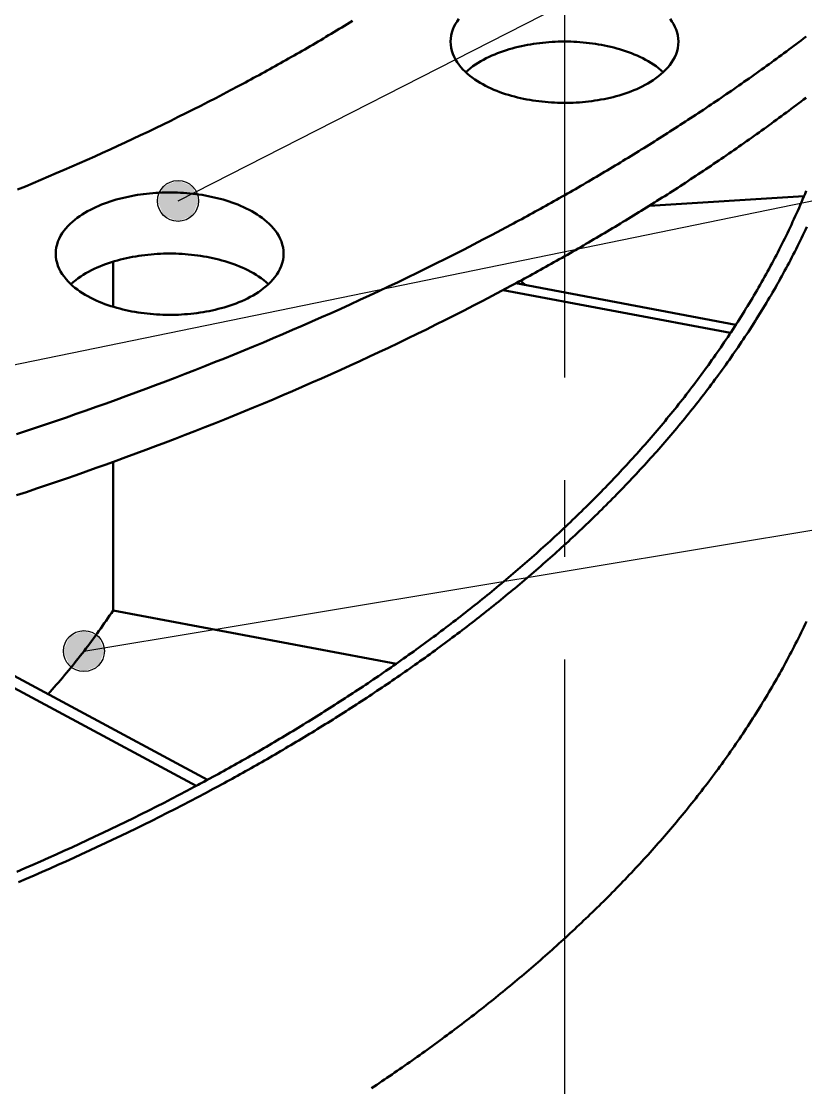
# Model space of a CAD drawing. Header units: millimetres. Extents: x 0 to 841, y 0 to 594.
# Drawn here: x 390.41 to 421.03, y 305.58 to 347.21 of the extents above; entities that cross this region are included whole.
import ezdxf

# ---------------------------------------------------------------- set-up
doc = ezdxf.new("R2010")
doc.units = ezdxf.units.MM
doc.linetypes.add('EJE', pattern=[31, 20, -4, 3, -4])
for name, color, linetype, lineweight in [('ACH', 7, 'CONTINUOUS', 13), ('COTA', 7, 'CONTINUOUS', 25), ('EJE', 7, 'EJE', 25), ('VIS', 7, 'CONTINUOUS', 50)]:
    doc.layers.add(name, color=color, linetype=linetype, lineweight=lineweight)

msp = doc.modelspace()

# ---------------------------------------------------------------- hatches: boundary and pattern name
at = {"layer": 'ACH'}
h = msp.add_hatch(color=7, dxfattribs=at)
h.dxf.hatch_style = 1
h.paths.add_polyline_path([(397.326, 340.199), (397.092, 340.765), (396.526, 340.999), (395.96, 340.765), (395.726, 340.199), (395.96, 339.633), (396.526, 339.399), (397.092, 339.633)])
h = msp.add_hatch(color=7, dxfattribs=at)
h.dxf.hatch_style = 1
h.paths.add_polyline_path([(393.651, 322.623), (393.417, 323.189), (392.851, 323.423), (392.286, 323.189), (392.051, 322.623), (392.286, 322.057), (392.851, 321.823), (393.417, 322.057)])

# ---------------------------------------------------------------- linework, layer by layer
at = {"layer": 'COTA'}
for p, q in [((396.526, 340.199), (445.563, 365.199)), ((357.929, 327.177), (432.26, 342.463)), ((392.851, 322.623), (441.128, 330.65))]:
    msp.add_line(p, q, dxfattribs=at)
for centre in [(396.526, 340.199), (392.851, 322.623)]:
    msp.add_circle(centre, 0.8, dxfattribs=at)
at = {"layer": 'EJE'}
msp.add_line((411.615, 415.301), (411.615, 293.868), dxfattribs=at)
at = {"layer": 'VIS'}
for points in [[(399.158, 344.827), (399.265, 344.884), (399.37, 344.941), (399.476, 344.998), (399.582, 345.056), (399.688, 345.113), (399.793, 345.171), (399.899, 345.229), (400.004, 345.287), (400.11, 345.345), (400.215, 345.404), (400.32, 345.462), (400.425, 345.521), (400.531, 345.58), (400.635, 345.639), (400.74, 345.698), (400.845, 345.757), (400.95, 345.817), (401.054, 345.876), (401.159, 345.936), (401.263, 345.996), (401.368, 346.056), (401.472, 346.116), (401.576, 346.176), (401.68, 346.237), (401.784, 346.297), (401.888, 346.358), (401.992, 346.419), (402.096, 346.48), (402.199, 346.542), (402.303, 346.603), (402.406, 346.665), (402.51, 346.726), (402.613, 346.788), (402.716, 346.85), (402.819, 346.912), (402.922, 346.975), (403.025, 347.037), (403.128, 347.1), (403.23, 347.163), (403.333, 347.226)], [(399.158, 344.827), (399.265, 344.884), (399.37, 344.941), (399.476, 344.998), (399.582, 345.056), (399.688, 345.113), (399.793, 345.171), (399.899, 345.229), (400.004, 345.287), (400.11, 345.345), (400.215, 345.404), (400.32, 345.462), (400.425, 345.521), (400.531, 345.58), (400.635, 345.639), (400.74, 345.698), (400.845, 345.757), (400.95, 345.817), (401.054, 345.876), (401.159, 345.936), (401.263, 345.996), (401.368, 346.056), (401.472, 346.116), (401.576, 346.176), (401.68, 346.237), (401.784, 346.297), (401.888, 346.358), (401.992, 346.419), (402.096, 346.48), (402.199, 346.542), (402.303, 346.603), (402.406, 346.665), (402.51, 346.726), (402.613, 346.788), (402.716, 346.85), (402.819, 346.912), (402.922, 346.975), (403.025, 347.037), (403.128, 347.1), (403.23, 347.163), (403.333, 347.226)], [(407.166, 346.416), (407.171, 346.536), (407.188, 346.656), (407.216, 346.773), (407.254, 346.888), (407.3, 346.999), (407.356, 347.106), (407.419, 347.209), (407.488, 347.308)], [(415.742, 347.308), (415.811, 347.209), (415.874, 347.106), (415.929, 346.999), (415.976, 346.888), (416.014, 346.773), (416.041, 346.656), (416.058, 346.536), (416.064, 346.416)], [(414.761, 344.727), (414.653, 344.671), (414.544, 344.618), (414.433, 344.567), (414.321, 344.52), (414.208, 344.475), (414.095, 344.432), (413.98, 344.392), (413.864, 344.355), (413.748, 344.319), (413.631, 344.286), (413.514, 344.255), (413.396, 344.227), (413.277, 344.2), (413.158, 344.175), (413.039, 344.153), (412.919, 344.132), (412.799, 344.113), (412.679, 344.096), (412.558, 344.081), (412.438, 344.068), (412.317, 344.057), (412.195, 344.047), (412.074, 344.04), (411.953, 344.034), (411.831, 344.03), (411.71, 344.027), (411.589, 344.027), (411.467, 344.028), (411.346, 344.031), (411.224, 344.036), (411.103, 344.043), (410.982, 344.051), (410.861, 344.061), (410.74, 344.074), (410.619, 344.088), (410.499, 344.103), (410.379, 344.121), (410.259, 344.141), (410.139, 344.162), (410.02, 344.186), (409.901, 344.211), (409.783, 344.239), (409.665, 344.269), (409.548, 344.3), (409.431, 344.334), (409.315, 344.371), (409.2, 344.409), (409.086, 344.45), (408.972, 344.494), (408.86, 344.54), (408.749, 344.589), (408.639, 344.64), (408.53, 344.694), (408.423, 344.752), (408.317, 344.812), (408.214, 344.876), (408.112, 344.943), (408.014, 345.013), (407.917, 345.087), (407.824, 345.165), (407.735, 345.247), (407.649, 345.333), (407.568, 345.423), (407.492, 345.518), (407.422, 345.617), (407.358, 345.721), (407.302, 345.829), (407.255, 345.941), (407.217, 346.056), (407.189, 346.174), (407.172, 346.294), (407.166, 346.416)], [(407.76, 345.223), (407.85, 345.304), (407.944, 345.381), (408.041, 345.454), (408.14, 345.523), (408.242, 345.589), (408.346, 345.651), (408.452, 345.711), (408.559, 345.767), (408.668, 345.821), (408.778, 345.871), (408.889, 345.919), (409.002, 345.964), (409.115, 346.007), (409.23, 346.047), (409.345, 346.085), (409.461, 346.121), (409.577, 346.154), (409.694, 346.186), (409.812, 346.215), (409.93, 346.242), (410.049, 346.267), (410.168, 346.29), (410.287, 346.311), (410.407, 346.33), (410.527, 346.347), (410.647, 346.363), (410.768, 346.376), (410.888, 346.388), (411.009, 346.397), (411.13, 346.405), (411.251, 346.412), (411.372, 346.416), (411.494, 346.419), (411.615, 346.42), (411.736, 346.419), (411.857, 346.416), (411.978, 346.412), (412.099, 346.405), (412.22, 346.397), (412.341, 346.388), (412.462, 346.376), (412.582, 346.363), (412.703, 346.347), (412.823, 346.33), (412.942, 346.311), (413.062, 346.29), (413.181, 346.267), (413.299, 346.242), (413.418, 346.215), (413.535, 346.186), (413.652, 346.154), (413.769, 346.121), (413.885, 346.085), (414, 346.047), (414.114, 346.007), (414.228, 345.964), (414.34, 345.919), (414.452, 345.871), (414.562, 345.821), (414.671, 345.767), (414.778, 345.711), (414.884, 345.651), (414.987, 345.589), (415.089, 345.523), (415.189, 345.454), (415.286, 345.381), (415.379, 345.304), (415.47, 345.223)], [(409.521, 339.263), (409.627, 339.32), (409.733, 339.377), (409.838, 339.434), (409.944, 339.491), (410.049, 339.548), (410.155, 339.606), (410.26, 339.664), (410.365, 339.721), (410.47, 339.779), (410.575, 339.837), (410.68, 339.895), (410.785, 339.953), (410.89, 340.012), (410.995, 340.07), (411.1, 340.129), (411.204, 340.188), (411.309, 340.247), (411.413, 340.306), (411.518, 340.365), (411.622, 340.424), (411.727, 340.483), (411.831, 340.543), (411.935, 340.602), (412.039, 340.662), (412.143, 340.722), (412.247, 340.782), (412.351, 340.842), (412.454, 340.903), (412.558, 340.963), (412.662, 341.024), (412.765, 341.084), (412.869, 341.145), (412.972, 341.206), (413.075, 341.267), (413.179, 341.329), (413.282, 341.39), (413.385, 341.452), (413.488, 341.513), (413.591, 341.575), (413.693, 341.637), (413.796, 341.699), (413.899, 341.761), (414.001, 341.823), (414.104, 341.886), (414.206, 341.949), (414.308, 342.011), (414.411, 342.074), (414.513, 342.137), (414.615, 342.2), (414.717, 342.264), (414.819, 342.327), (414.921, 342.391), (415.022, 342.454), (415.124, 342.518), (415.225, 342.582), (415.327, 342.646), (415.428, 342.71), (415.53, 342.775), (415.631, 342.839), (415.732, 342.904), (415.833, 342.969), (415.934, 343.034), (416.035, 343.099), (416.135, 343.164), (416.236, 343.229), (416.336, 343.295), (416.437, 343.361), (416.537, 343.426), (416.638, 343.492), (416.738, 343.558), (416.838, 343.625), (416.938, 343.691), (417.038, 343.758), (417.138, 343.824), (417.237, 343.891), (417.337, 343.958), (417.436, 344.025), (417.536, 344.092), (417.635, 344.16), (417.734, 344.227), (417.833, 344.295), (417.932, 344.363), (418.031, 344.431), (418.13, 344.499), (418.229, 344.567), (418.328, 344.635), (418.426, 344.704), (418.524, 344.773), (418.623, 344.841), (418.721, 344.91), (418.819, 344.979), (418.917, 345.049), (419.015, 345.118), (419.113, 345.188), (419.21, 345.258), (419.308, 345.327), (419.405, 345.397), (419.503, 345.468), (419.6, 345.538), (419.697, 345.608), (419.794, 345.679), (419.891, 345.75), (419.988, 345.821), (420.085, 345.892), (420.181, 345.963), (420.278, 346.034), (420.374, 346.106), (420.47, 346.178), (420.566, 346.25), (420.662, 346.322), (420.758, 346.394), (420.854, 346.466), (420.95, 346.538), (421.045, 346.611)], [(416.064, 346.416), (416.058, 346.291), (416.04, 346.168), (416.011, 346.047), (415.971, 345.93), (415.921, 345.816), (415.863, 345.706), (415.797, 345.6), (415.724, 345.5), (415.645, 345.404), (415.561, 345.312), (415.472, 345.225), (415.379, 345.142), (415.283, 345.064), (415.183, 344.989), (415.081, 344.918), (414.976, 344.851), (414.869, 344.787), (414.761, 344.727)], [(390.262, 340.64), (390.565, 340.766), (390.867, 340.892), (391.17, 341.019), (391.472, 341.147), (391.773, 341.276), (392.074, 341.406), (392.375, 341.537), (392.675, 341.669), (392.975, 341.802), (393.274, 341.936), (393.573, 342.071), (393.871, 342.207), (394.169, 342.343), (394.467, 342.481), (394.764, 342.62), (395.06, 342.76), (395.356, 342.901), (395.652, 343.043), (395.947, 343.186), (396.242, 343.33), (396.536, 343.475), (396.829, 343.621), (397.122, 343.768), (397.415, 343.916), (397.707, 344.065), (397.998, 344.215), (398.289, 344.366), (398.58, 344.519), (398.869, 344.672), (399.158, 344.827)], [(390.262, 340.64), (390.565, 340.766), (390.867, 340.892), (391.17, 341.019), (391.472, 341.147), (391.773, 341.276), (392.074, 341.406), (392.375, 341.537), (392.675, 341.669), (392.975, 341.802), (393.274, 341.936), (393.573, 342.071), (393.871, 342.207), (394.169, 342.343), (394.467, 342.481), (394.764, 342.62), (395.06, 342.76), (395.356, 342.901), (395.652, 343.043), (395.947, 343.186), (396.242, 343.33), (396.536, 343.475), (396.829, 343.621), (397.122, 343.768), (397.415, 343.916), (397.707, 344.065), (397.998, 344.215), (398.289, 344.366), (398.58, 344.519), (398.869, 344.672), (399.158, 344.827)], [(409.521, 336.879), (409.627, 336.935), (409.733, 336.992), (409.838, 337.049), (409.944, 337.107), (410.049, 337.164), (410.155, 337.221), (410.26, 337.279), (410.365, 337.337), (410.47, 337.395), (410.575, 337.453), (410.68, 337.511), (410.785, 337.569), (410.89, 337.627), (410.995, 337.686), (411.1, 337.744), (411.204, 337.803), (411.309, 337.862), (411.413, 337.921), (411.518, 337.98), (411.622, 338.039), (411.727, 338.099), (411.831, 338.158), (411.935, 338.218), (412.039, 338.278), (412.143, 338.338), (412.247, 338.398), (412.351, 338.458), (412.454, 338.518), (412.558, 338.579), (412.662, 338.639), (412.765, 338.7), (412.869, 338.761), (412.972, 338.822), (413.075, 338.883), (413.179, 338.944), (413.282, 339.006), (413.385, 339.067), (413.488, 339.129), (413.591, 339.19), (413.693, 339.252), (413.796, 339.314), (413.899, 339.377), (414.001, 339.439), (414.104, 339.501), (414.206, 339.564), (414.308, 339.627), (414.411, 339.69), (414.513, 339.753), (414.615, 339.816), (414.717, 339.879), (414.819, 339.942), (414.921, 340.006), (415.022, 340.07), (415.124, 340.134), (415.225, 340.198), (415.327, 340.262), (415.428, 340.326), (415.53, 340.39), (415.631, 340.455), (415.732, 340.519), (415.833, 340.584), (415.934, 340.649), (416.035, 340.714), (416.135, 340.78), (416.236, 340.845), (416.336, 340.91), (416.437, 340.976), (416.537, 341.042), (416.638, 341.108), (416.738, 341.174), (416.838, 341.24), (416.938, 341.307), (417.038, 341.373), (417.138, 341.44), (417.237, 341.506), (417.337, 341.573), (417.436, 341.64), (417.536, 341.708), (417.635, 341.775), (417.734, 341.843), (417.833, 341.91), (417.932, 341.978), (418.031, 342.046), (418.13, 342.114), (418.229, 342.182), (418.328, 342.251), (418.426, 342.319), (418.524, 342.388), (418.623, 342.457), (418.721, 342.526), (418.819, 342.595), (418.917, 342.664), (419.015, 342.734), (419.113, 342.803), (419.21, 342.873), (419.308, 342.943), (419.405, 343.013), (419.503, 343.083), (419.6, 343.153), (419.697, 343.224), (419.794, 343.295), (419.891, 343.365), (419.988, 343.436), (420.085, 343.507), (420.181, 343.579), (420.278, 343.65), (420.374, 343.721), (420.47, 343.793), (420.566, 343.865), (420.662, 343.937), (420.758, 344.009), (420.854, 344.081), (420.95, 344.154), (421.045, 344.227)], [(397.456, 317.48), (397.562, 317.537), (397.668, 317.594), (397.773, 317.651), (397.879, 317.709), (397.985, 317.766), (398.09, 317.824), (398.196, 317.882), (398.301, 317.94), (398.406, 317.998), (398.511, 318.057), (398.616, 318.115), (398.721, 318.174), (398.826, 318.232), (398.931, 318.291), (399.036, 318.351), (399.14, 318.41), (399.245, 318.469), (399.349, 318.529), (399.454, 318.588), (399.558, 318.648), (399.662, 318.708), (399.766, 318.769), (399.87, 318.829), (399.974, 318.89), (400.078, 318.95), (400.182, 319.011), (400.285, 319.072), (400.389, 319.133), (400.492, 319.194), (400.596, 319.256), (400.699, 319.318), (400.802, 319.379), (400.905, 319.441), (401.008, 319.503), (401.111, 319.566), (401.214, 319.628), (401.316, 319.691), (401.419, 319.754), (401.521, 319.817), (401.624, 319.88), (401.726, 319.943), (401.828, 320.006), (401.93, 320.07), (402.032, 320.134), (402.134, 320.198), (402.236, 320.262), (402.337, 320.326), (402.439, 320.39), (402.54, 320.455), (402.642, 320.52), (402.743, 320.585), (402.844, 320.65), (402.945, 320.715), (403.046, 320.78), (403.147, 320.846), (403.247, 320.912), (403.348, 320.978), (403.448, 321.044), (403.549, 321.11), (403.649, 321.177), (403.749, 321.243), (403.849, 321.31), (403.949, 321.377), (404.049, 321.444), (404.148, 321.511), (404.248, 321.579), (404.347, 321.647), (404.446, 321.714), (404.546, 321.783), (404.645, 321.851), (404.743, 321.919), (404.842, 321.988), (404.941, 322.056), (405.04, 322.125), (405.138, 322.194), (405.236, 322.264), (405.334, 322.333), (405.432, 322.403), (405.53, 322.472), (405.628, 322.542), (405.726, 322.612), (405.823, 322.683), (405.921, 322.753), (406.018, 322.824), (406.115, 322.895), (406.212, 322.966), (406.309, 323.037), (406.406, 323.109), (406.502, 323.18), (406.599, 323.252), (406.695, 323.324), (406.792, 323.396), (406.888, 323.468), (406.983, 323.541), (407.079, 323.614), (407.175, 323.686), (407.27, 323.76), (407.366, 323.833), (407.461, 323.906), (407.556, 323.98), (407.651, 324.054), (407.746, 324.128), (407.84, 324.202), (407.935, 324.276), (408.029, 324.351), (408.123, 324.426), (408.217, 324.501), (408.311, 324.576), (408.405, 324.651), (408.499, 324.727), (408.592, 324.802), (408.685, 324.878), (408.778, 324.954), (408.871, 325.031), (408.964, 325.107), (409.057, 325.184), (409.149, 325.261), (409.242, 325.338), (409.334, 325.415), (409.426, 325.492), (409.517, 325.57), (409.609, 325.648), (409.701, 325.726), (409.792, 325.804), (409.883, 325.883), (409.974, 325.961), (410.065, 326.04), (410.155, 326.119), (410.246, 326.198), (410.336, 326.278), (410.426, 326.357), (410.516, 326.437), (410.606, 326.517), (410.696, 326.597), (410.785, 326.678), (410.874, 326.758), (410.963, 326.839), (411.052, 326.92), (411.141, 327.001), (411.229, 327.083), (411.317, 327.165), (411.406, 327.246), (411.493, 327.328), (411.581, 327.411), (411.669, 327.493), (411.756, 327.576), (411.843, 327.659), (411.93, 327.742), (412.017, 327.825), (412.103, 327.909), (412.19, 327.992), (412.276, 328.076), (412.362, 328.16), (412.448, 328.245), (412.533, 328.329), (412.618, 328.414), (412.703, 328.499), (412.788, 328.584), (412.873, 328.669), (412.958, 328.755), (413.042, 328.841), (413.126, 328.927), (413.21, 329.013), (413.293, 329.099), (413.377, 329.186), (413.46, 329.273), (413.543, 329.36), (413.626, 329.447), (413.708, 329.534), (413.79, 329.622), (413.872, 329.71), (413.954, 329.798), (414.036, 329.886), (414.117, 329.975), (414.198, 330.064), (414.279, 330.153), (414.36, 330.242), (414.44, 330.331), (414.521, 330.421), (414.6, 330.511), (414.68, 330.601), (414.76, 330.691), (414.839, 330.782), (414.918, 330.872), (414.996, 330.963), (415.075, 331.054), (415.153, 331.146), (415.231, 331.237), (415.309, 331.329), (415.386, 331.421), (415.463, 331.513), (415.54, 331.606), (415.617, 331.698), (415.693, 331.791), (415.769, 331.884), (415.845, 331.978), (415.921, 332.071), (415.996, 332.165), (416.071, 332.259), (416.146, 332.353), (416.22, 332.448), (416.294, 332.542), (416.368, 332.637), (416.442, 332.732), (416.515, 332.827), (416.588, 332.923), (416.661, 333.019), (416.734, 333.115), (416.806, 333.211), (416.878, 333.307), (416.949, 333.404), (417.02, 333.501), (417.091, 333.598), (417.162, 333.695), (417.233, 333.792), (417.303, 333.89), (417.372, 333.988), (417.442, 334.086), (417.511, 334.185), (417.58, 334.283), (417.648, 334.382), (417.717, 334.481), (417.784, 334.58), (417.852, 334.68), (417.919, 334.779), (417.986, 334.879), (418.053, 334.98), (418.119, 335.08), (418.185, 335.18), (418.25, 335.281), (418.316, 335.382), (418.381, 335.483), (418.445, 335.585), (418.509, 335.687), (418.573, 335.788), (418.637, 335.891), (418.7, 335.993), (418.763, 336.095), (418.825, 336.198), (418.887, 336.301), (418.949, 336.404), (419.01, 336.508), (419.071, 336.611), (419.132, 336.715), (419.192, 336.819), (419.252, 336.923), (419.312, 337.028), (419.371, 337.133), (419.43, 337.237), (419.488, 337.343), (419.546, 337.448), (419.604, 337.553), (419.661, 337.659), (419.718, 337.765), (419.775, 337.871), (419.831, 337.978), (419.886, 338.084), (419.942, 338.191), (419.997, 338.298), (420.051, 338.405), (420.105, 338.512), (420.159, 338.62), (420.212, 338.728), (420.265, 338.836), (420.318, 338.944), (420.37, 339.052), (420.421, 339.161), (420.473, 339.27), (420.523, 339.379), (420.574, 339.488), (420.624, 339.597), (420.673, 339.707), (420.722, 339.817), (420.771, 339.927), (420.819, 340.037), (420.867, 340.147), (420.914, 340.258), (420.961, 340.368), (421.008, 340.479), (421.054, 340.59)], [(391.751, 338.139), (391.756, 338.26), (391.773, 338.379), (391.801, 338.497), (391.838, 338.611), (391.885, 338.723), (391.941, 338.83), (392.003, 338.933), (392.073, 339.032), (392.148, 339.126), (392.228, 339.216), (392.313, 339.302), (392.402, 339.384), (392.494, 339.461), (392.59, 339.535), (392.688, 339.606), (392.788, 339.673), (392.891, 339.736), (392.996, 339.796), (393.102, 339.854), (393.21, 339.908), (393.319, 339.96), (393.429, 340.008), (393.541, 340.054), (393.653, 340.098), (393.767, 340.139), (393.881, 340.178), (393.996, 340.214), (394.112, 340.249), (394.229, 340.281), (394.345, 340.311), (394.463, 340.338), (394.581, 340.364), (394.699, 340.388), (394.818, 340.41), (394.937, 340.43), (395.056, 340.448), (395.176, 340.464), (395.296, 340.478), (395.416, 340.49), (395.536, 340.501), (395.657, 340.51), (395.777, 340.517), (395.898, 340.522), (396.018, 340.526), (396.139, 340.528), (396.26, 340.528), (396.381, 340.526), (396.501, 340.522), (396.622, 340.517), (396.742, 340.51), (396.863, 340.501), (396.983, 340.49), (397.103, 340.478), (397.223, 340.464), (397.343, 340.448), (397.462, 340.43), (397.581, 340.41), (397.7, 340.388), (397.818, 340.364), (397.936, 340.338), (398.054, 340.311), (398.17, 340.281), (398.287, 340.249), (398.403, 340.214), (398.518, 340.178), (398.632, 340.139), (398.746, 340.098), (398.858, 340.054), (398.97, 340.008), (399.08, 339.96), (399.189, 339.908), (399.297, 339.854), (399.403, 339.796), (399.508, 339.736), (399.611, 339.673), (399.711, 339.606), (399.809, 339.535), (399.905, 339.461), (399.997, 339.384), (400.086, 339.302), (400.171, 339.216), (400.251, 339.126), (400.326, 339.032), (400.396, 338.933), (400.458, 338.83), (400.514, 338.723), (400.561, 338.611), (400.598, 338.497), (400.626, 338.379), (400.643, 338.26), (400.648, 338.139)], [(414.931, 340.013), (420.965, 340.378)], [(390.215, 331.09), (390.606, 331.219), (390.996, 331.349), (391.386, 331.481), (391.776, 331.614), (392.165, 331.748), (392.554, 331.883), (392.942, 332.019), (393.33, 332.156), (393.718, 332.295), (394.105, 332.435), (394.492, 332.576), (394.878, 332.718), (395.264, 332.861), (395.649, 333.006), (396.034, 333.151), (396.418, 333.298), (396.802, 333.447), (397.186, 333.596), (397.569, 333.747), (397.952, 333.899), (398.334, 334.052), (398.715, 334.206), (399.096, 334.362), (399.477, 334.519), (399.857, 334.677), (400.236, 334.837), (400.615, 334.998), (400.993, 335.16), (401.371, 335.323), (401.748, 335.488), (402.125, 335.654), (402.501, 335.821), (402.876, 335.99), (403.251, 336.16), (403.625, 336.332), (403.999, 336.504), (404.372, 336.678), (404.744, 336.854), (405.116, 337.031), (405.487, 337.209), (405.857, 337.389), (406.227, 337.57), (406.596, 337.752), (406.964, 337.936), (407.332, 338.121), (407.699, 338.308), (408.065, 338.496), (408.43, 338.686), (408.795, 338.877), (409.158, 339.069), (409.521, 339.263)], [(397.9, 317.242), (398.006, 317.299), (398.112, 317.356), (398.217, 317.413), (398.323, 317.47), (398.429, 317.528), (398.534, 317.586), (398.639, 317.643), (398.745, 317.701), (398.85, 317.759), (398.955, 317.818), (399.06, 317.876), (399.165, 317.935), (399.27, 317.994), (399.375, 318.052), (399.479, 318.112), (399.584, 318.171), (399.688, 318.23), (399.793, 318.29), (399.897, 318.349), (400.001, 318.409), (400.105, 318.469), (400.21, 318.529), (400.314, 318.59), (400.417, 318.65), (400.521, 318.711), (400.625, 318.771), (400.728, 318.832), (400.832, 318.893), (400.935, 318.955), (401.039, 319.016), (401.142, 319.078), (401.245, 319.139), (401.348, 319.201), (401.451, 319.263), (401.554, 319.326), (401.657, 319.388), (401.759, 319.451), (401.862, 319.513), (401.964, 319.576), (402.067, 319.639), (402.169, 319.702), (402.271, 319.766), (402.373, 319.829), (402.475, 319.893), (402.577, 319.957), (402.679, 320.021), (402.78, 320.085), (402.882, 320.149), (402.983, 320.214), (403.084, 320.278), (403.186, 320.343), (403.287, 320.408), (403.388, 320.473), (403.489, 320.539), (403.589, 320.604), (403.69, 320.67), (403.791, 320.736), (403.891, 320.802), (403.991, 320.868), (404.092, 320.934), (404.192, 321.001), (404.292, 321.067), (404.392, 321.134), (404.491, 321.201), (404.591, 321.269), (404.69, 321.336), (404.79, 321.403), (404.889, 321.471), (404.988, 321.539), (405.087, 321.607), (405.186, 321.675), (405.285, 321.744), (405.384, 321.812), (405.482, 321.881), (405.581, 321.95), (405.679, 322.019), (405.777, 322.089), (405.876, 322.158), (405.973, 322.228), (406.071, 322.297), (406.169, 322.367), (406.267, 322.438), (406.364, 322.508), (406.461, 322.579), (406.559, 322.649), (406.656, 322.72), (406.753, 322.791), (406.849, 322.863), (406.946, 322.934), (407.042, 323.006), (407.139, 323.077), (407.235, 323.149), (407.331, 323.222), (407.427, 323.294), (407.523, 323.366), (407.619, 323.439), (407.714, 323.512), (407.81, 323.585), (407.905, 323.658), (408, 323.732), (408.095, 323.805), (408.19, 323.879), (408.285, 323.953), (408.379, 324.028), (408.474, 324.102), (408.568, 324.176), (408.662, 324.251), (408.756, 324.326), (408.85, 324.401), (408.943, 324.477), (409.037, 324.552), (409.13, 324.628), (409.223, 324.704), (409.317, 324.78), (409.409, 324.856), (409.502, 324.933), (409.595, 325.009), (409.687, 325.086), (409.779, 325.163), (409.871, 325.24), (409.963, 325.318), (410.055, 325.396), (410.147, 325.473), (410.238, 325.551), (410.329, 325.63), (410.421, 325.708), (410.511, 325.787), (410.602, 325.865), (410.693, 325.944), (410.783, 326.024), (410.873, 326.103), (410.963, 326.183), (411.053, 326.262), (411.143, 326.342), (411.233, 326.423), (411.322, 326.503), (411.411, 326.583), (411.5, 326.664), (411.589, 326.745), (411.678, 326.826), (411.766, 326.908), (411.854, 326.989), (411.942, 327.071), (412.03, 327.153), (412.118, 327.235), (412.205, 327.318), (412.293, 327.4), (412.38, 327.483), (412.467, 327.566), (412.554, 327.649), (412.64, 327.733), (412.726, 327.816), (412.813, 327.9), (412.898, 327.984), (412.984, 328.069), (413.07, 328.153), (413.155, 328.238), (413.24, 328.323), (413.325, 328.408), (413.41, 328.493), (413.494, 328.578), (413.579, 328.664), (413.663, 328.75), (413.746, 328.836), (413.83, 328.922), (413.914, 329.009), (413.997, 329.096), (414.08, 329.183), (414.162, 329.27), (414.245, 329.357), (414.327, 329.445), (414.409, 329.533), (414.491, 329.621), (414.573, 329.709), (414.654, 329.797), (414.735, 329.886), (414.816, 329.975), (414.897, 330.064), (414.978, 330.153), (415.058, 330.243), (415.138, 330.332), (415.217, 330.422), (415.297, 330.512), (415.376, 330.603), (415.455, 330.693), (415.534, 330.784), (415.613, 330.875), (415.691, 330.966), (415.769, 331.058), (415.847, 331.149), (415.924, 331.241), (416.001, 331.333), (416.078, 331.426), (416.155, 331.518), (416.231, 331.611), (416.308, 331.704), (416.384, 331.797), (416.459, 331.89), (416.535, 331.984), (416.61, 332.078), (416.685, 332.172), (416.759, 332.266), (416.834, 332.361), (416.908, 332.455), (416.981, 332.55), (417.055, 332.645), (417.128, 332.741), (417.201, 332.836), (417.273, 332.932), (417.346, 333.028), (417.418, 333.124), (417.49, 333.221), (417.561, 333.317), (417.632, 333.414), (417.703, 333.511), (417.773, 333.609), (417.844, 333.706), (417.914, 333.804), (417.983, 333.902), (418.053, 334), (418.122, 334.098), (418.19, 334.197), (418.259, 334.296), (418.327, 334.395), (418.395, 334.494), (418.462, 334.594), (418.529, 334.693), (418.596, 334.793), (418.662, 334.894), (418.728, 334.994), (418.794, 335.094), (418.86, 335.195), (418.925, 335.296), (418.99, 335.398), (419.054, 335.499), (419.118, 335.601), (419.182, 335.702), (419.245, 335.805), (419.308, 335.907), (419.371, 336.009), (419.434, 336.112), (419.496, 336.215), (419.557, 336.318), (419.619, 336.422), (419.679, 336.525), (419.74, 336.629), (419.8, 336.733), (419.86, 336.837), (419.92, 336.942), (419.979, 337.046), (420.037, 337.151), (420.096, 337.256), (420.154, 337.362), (420.211, 337.467), (420.269, 337.573), (420.325, 337.679), (420.382, 337.785), (420.438, 337.891), (420.494, 337.998), (420.549, 338.104), (420.604, 338.211), (420.658, 338.318), (420.712, 338.426), (420.766, 338.533), (420.819, 338.641), (420.872, 338.749), (420.925, 338.857), (420.977, 338.966), (421.028, 339.074), (421.08, 339.183)], [(399.345, 336.45), (399.238, 336.394), (399.128, 336.341), (399.018, 336.291), (398.906, 336.243), (398.793, 336.198), (398.679, 336.156), (398.565, 336.116), (398.449, 336.078), (398.333, 336.043), (398.216, 336.01), (398.098, 335.979), (397.98, 335.95), (397.862, 335.924), (397.743, 335.899), (397.624, 335.876), (397.504, 335.856), (397.384, 335.837), (397.264, 335.82), (397.143, 335.805), (397.022, 335.792), (396.901, 335.78), (396.78, 335.771), (396.659, 335.763), (396.538, 335.757), (396.416, 335.753), (396.295, 335.751), (396.173, 335.751), (396.052, 335.752), (395.93, 335.755), (395.809, 335.76), (395.688, 335.766), (395.566, 335.775), (395.445, 335.785), (395.325, 335.797), (395.204, 335.811), (395.083, 335.827), (394.963, 335.845), (394.843, 335.864), (394.724, 335.886), (394.605, 335.909), (394.486, 335.935), (394.368, 335.962), (394.25, 335.992), (394.133, 336.024), (394.016, 336.058), (393.9, 336.094), (393.785, 336.133), (393.67, 336.174), (393.557, 336.218), (393.445, 336.264), (393.333, 336.312), (393.223, 336.364), (393.115, 336.418), (393.008, 336.475), (392.902, 336.536), (392.799, 336.599), (392.697, 336.666), (392.598, 336.737), (392.502, 336.811), (392.409, 336.889), (392.319, 336.971), (392.234, 337.057), (392.152, 337.147), (392.076, 337.242), (392.006, 337.341), (391.943, 337.445), (391.887, 337.552), (391.839, 337.664), (391.801, 337.779), (391.773, 337.898), (391.756, 338.018), (391.751, 338.139)], [(392.344, 336.947), (392.435, 337.028), (392.529, 337.104), (392.626, 337.177), (392.725, 337.247), (392.827, 337.312), (392.931, 337.375), (393.036, 337.434), (393.144, 337.491), (393.252, 337.544), (393.363, 337.595), (393.474, 337.643), (393.586, 337.688), (393.7, 337.731), (393.814, 337.771), (393.929, 337.809), (394.045, 337.845), (394.162, 337.878), (394.279, 337.909), (394.397, 337.938), (394.515, 337.965), (394.633, 337.99), (394.752, 338.013), (394.872, 338.034), (394.992, 338.054), (395.112, 338.071), (395.232, 338.086), (395.352, 338.1), (395.473, 338.111), (395.594, 338.121), (395.715, 338.129), (395.836, 338.135), (395.957, 338.14), (396.078, 338.142), (396.2, 338.143), (396.321, 338.142), (396.442, 338.14), (396.563, 338.135), (396.684, 338.129), (396.805, 338.121), (396.926, 338.111), (397.047, 338.1), (397.167, 338.086), (397.287, 338.071), (397.407, 338.054), (397.527, 338.034), (397.647, 338.013), (397.766, 337.99), (397.884, 337.965), (398.002, 337.938), (398.12, 337.909), (398.237, 337.878), (398.354, 337.845), (398.47, 337.809), (398.585, 337.771), (398.699, 337.731), (398.813, 337.688), (398.925, 337.643), (399.036, 337.595), (399.147, 337.544), (399.255, 337.491), (399.363, 337.434), (399.468, 337.375), (399.572, 337.312), (399.674, 337.247), (399.773, 337.177), (399.87, 337.104), (399.964, 337.028), (400.055, 336.947)], [(400.648, 338.139), (400.642, 338.015), (400.625, 337.892), (400.595, 337.771), (400.555, 337.653), (400.506, 337.539), (400.448, 337.429), (400.381, 337.324), (400.308, 337.223), (400.23, 337.127), (400.145, 337.036), (400.056, 336.949), (399.964, 336.866), (399.867, 336.787), (399.768, 336.713), (399.666, 336.642), (399.561, 336.574), (399.454, 336.511), (399.345, 336.45)], [(393.989, 336.066), (393.989, 337.828)], [(390.215, 328.705), (390.606, 328.834), (390.996, 328.965), (391.386, 329.096), (391.776, 329.229), (392.165, 329.363), (392.554, 329.498), (392.942, 329.634), (393.33, 329.772), (393.718, 329.91), (394.105, 330.05), (394.492, 330.191), (394.878, 330.333), (395.264, 330.477), (395.649, 330.621), (396.034, 330.767), (396.418, 330.914), (396.802, 331.062), (397.186, 331.212), (397.569, 331.362), (397.952, 331.514), (398.334, 331.667), (398.715, 331.822), (399.096, 331.978), (399.477, 332.135), (399.857, 332.293), (400.236, 332.452), (400.615, 332.613), (400.993, 332.775), (401.371, 332.939), (401.748, 333.104), (402.125, 333.27), (402.501, 333.437), (402.876, 333.606), (403.251, 333.776), (403.625, 333.947), (403.999, 334.12), (404.372, 334.294), (404.744, 334.469), (405.116, 334.646), (405.487, 334.825), (405.857, 335.004), (406.227, 335.185), (406.596, 335.368), (406.964, 335.551), (407.332, 335.737), (407.699, 335.923), (408.065, 336.111), (408.43, 336.301), (408.795, 336.492), (409.158, 336.685), (409.521, 336.879)], [(409.711, 336.981), (418.305, 335.366)], [(410.105, 336.907), (410.069, 336.935), (410.034, 336.964), (409.998, 336.992), (409.962, 337.021), (409.926, 337.049), (409.89, 337.077)], [(409.218, 336.716), (418.098, 335.048)], [(418.098, 335.048), (418.133, 335.101), (418.167, 335.154), (418.202, 335.207), (418.237, 335.26), (418.271, 335.313), (418.305, 335.366)], [(393.989, 324.21), (393.989, 330.008)], [(381.092, 326.027), (397.234, 317.361)], [(381.689, 326.184), (397.678, 317.6)], [(391.452, 320.942), (391.533, 321.033), (391.614, 321.124), (391.694, 321.216), (391.774, 321.308), (391.854, 321.4), (391.933, 321.492), (392.012, 321.585), (392.091, 321.678), (392.169, 321.772), (392.246, 321.866), (392.324, 321.96), (392.401, 322.054), (392.477, 322.149), (392.554, 322.244), (392.63, 322.339), (392.705, 322.435), (392.78, 322.531), (392.855, 322.627), (392.929, 322.724), (393.003, 322.821), (393.076, 322.918), (393.149, 323.016), (393.221, 323.114), (393.293, 323.212), (393.365, 323.31), (393.436, 323.409), (393.507, 323.508), (393.577, 323.608), (393.647, 323.708), (393.716, 323.808), (393.785, 323.908), (393.854, 324.009), (393.922, 324.11), (393.989, 324.212)], [(393.989, 324.21), (405.05, 322.132)], [(404.084, 305.562), (404.184, 305.629), (404.284, 305.695), (404.383, 305.762), (404.483, 305.829), (404.583, 305.896), (404.682, 305.963), (404.781, 306.031), (404.88, 306.098), (404.979, 306.166), (405.078, 306.234), (405.177, 306.302), (405.276, 306.371), (405.375, 306.439), (405.473, 306.508), (405.571, 306.577), (405.67, 306.646), (405.768, 306.715), (405.866, 306.784), (405.963, 306.854), (406.061, 306.923), (406.159, 306.993), (406.256, 307.063), (406.354, 307.134), (406.451, 307.204), (406.548, 307.275), (406.645, 307.345), (406.742, 307.416), (406.838, 307.488), (406.935, 307.559), (407.031, 307.63), (407.128, 307.702), (407.224, 307.774), (407.32, 307.846), (407.416, 307.918), (407.511, 307.991), (407.607, 308.063), (407.702, 308.136), (407.798, 308.209), (407.893, 308.282), (407.988, 308.356), (408.083, 308.429), (408.177, 308.503), (408.272, 308.577), (408.367, 308.651), (408.461, 308.725), (408.555, 308.799), (408.649, 308.874), (408.743, 308.949), (408.837, 309.024), (408.93, 309.099), (409.024, 309.175), (409.117, 309.25), (409.21, 309.326), (409.303, 309.402), (409.396, 309.478), (409.488, 309.554), (409.581, 309.631), (409.673, 309.708), (409.765, 309.784), (409.857, 309.862), (409.949, 309.939), (410.041, 310.016), (410.132, 310.094), (410.223, 310.172), (410.315, 310.25), (410.406, 310.328), (410.496, 310.407), (410.587, 310.485), (410.678, 310.564), (410.768, 310.643), (410.858, 310.723), (410.948, 310.802), (411.038, 310.882), (411.128, 310.962), (411.217, 311.042), (411.306, 311.122), (411.395, 311.202), (411.484, 311.283), (411.573, 311.364), (411.662, 311.445), (411.75, 311.526), (411.838, 311.608), (411.926, 311.689), (412.014, 311.771), (412.101, 311.853), (412.189, 311.935), (412.276, 312.018), (412.363, 312.1), (412.45, 312.183), (412.537, 312.266), (412.623, 312.35), (412.709, 312.433), (412.795, 312.517), (412.881, 312.601), (412.967, 312.685), (413.052, 312.769), (413.138, 312.854), (413.223, 312.938), (413.308, 313.023), (413.392, 313.108), (413.477, 313.194), (413.561, 313.279), (413.645, 313.365), (413.729, 313.451), (413.812, 313.537), (413.896, 313.623), (413.979, 313.71), (414.062, 313.797), (414.144, 313.884), (414.227, 313.971), (414.309, 314.058), (414.391, 314.146), (414.473, 314.234), (414.554, 314.322), (414.636, 314.41), (414.717, 314.499), (414.798, 314.587), (414.878, 314.676), (414.959, 314.765), (415.039, 314.855), (415.119, 314.944), (415.199, 315.034), (415.278, 315.124), (415.357, 315.214), (415.436, 315.305), (415.515, 315.395), (415.594, 315.486), (415.672, 315.577), (415.75, 315.668), (415.827, 315.76), (415.905, 315.852), (415.982, 315.944), (416.059, 316.036), (416.136, 316.128), (416.212, 316.221), (416.288, 316.313), (416.364, 316.406), (416.44, 316.5), (416.515, 316.593), (416.59, 316.687), (416.665, 316.78), (416.74, 316.875), (416.814, 316.969), (416.888, 317.063), (416.962, 317.158), (417.035, 317.253), (417.108, 317.348), (417.181, 317.444), (417.254, 317.539), (417.326, 317.635), (417.398, 317.731), (417.47, 317.827), (417.541, 317.924), (417.612, 318.02), (417.683, 318.117), (417.754, 318.214), (417.824, 318.312), (417.894, 318.409), (417.964, 318.507), (418.033, 318.605), (418.102, 318.703), (418.171, 318.802), (418.239, 318.9), (418.307, 318.999), (418.375, 319.098), (418.442, 319.198), (418.509, 319.297), (418.576, 319.397), (418.643, 319.497), (418.709, 319.597), (418.775, 319.698), (418.84, 319.798), (418.905, 319.899), (418.97, 320), (419.034, 320.101), (419.099, 320.203), (419.162, 320.304), (419.226, 320.406), (419.289, 320.508), (419.352, 320.611), (419.414, 320.713), (419.476, 320.816), (419.538, 320.919), (419.599, 321.022), (419.66, 321.126), (419.721, 321.229), (419.781, 321.333), (419.841, 321.437), (419.9, 321.541), (419.96, 321.646), (420.018, 321.75), (420.077, 321.855), (420.135, 321.96), (420.193, 322.066), (420.25, 322.171), (420.307, 322.277), (420.363, 322.383), (420.419, 322.489), (420.475, 322.595), (420.53, 322.702), (420.585, 322.808), (420.64, 322.915), (420.694, 323.022), (420.748, 323.13), (420.801, 323.237), (420.854, 323.345), (420.907, 323.453), (420.959, 323.561), (421.01, 323.669), (421.062, 323.778)], [(390.238, 314.012), (390.545, 314.144), (390.851, 314.277), (391.156, 314.411), (391.462, 314.547), (391.766, 314.683), (392.07, 314.821), (392.374, 314.959), (392.677, 315.099), (392.98, 315.239), (393.282, 315.381), (393.584, 315.524), (393.885, 315.668), (394.186, 315.812), (394.486, 315.958), (394.785, 316.106), (395.084, 316.254), (395.383, 316.403), (395.681, 316.554), (395.978, 316.705), (396.275, 316.858), (396.571, 317.012), (396.867, 317.167), (397.162, 317.323), (397.456, 317.48)], [(390.291, 313.603), (390.601, 313.736), (390.911, 313.869), (391.221, 314.004), (391.53, 314.14), (391.838, 314.276), (392.146, 314.414), (392.454, 314.553), (392.761, 314.693), (393.068, 314.834), (393.374, 314.976), (393.679, 315.119), (393.984, 315.264), (394.289, 315.409), (394.593, 315.556), (394.897, 315.703), (395.2, 315.852), (395.502, 316.002), (395.804, 316.153), (396.105, 316.305), (396.406, 316.458), (396.706, 316.613), (397.005, 316.768), (397.304, 316.925), (397.602, 317.083), (397.9, 317.242)], [(397.234, 317.361), (397.308, 317.401), (397.382, 317.44), (397.456, 317.48), (397.53, 317.52), (397.604, 317.56), (397.678, 317.6)]]:
    msp.add_lwpolyline(points, dxfattribs=at)

doc.saveas('drawing.dxf')
